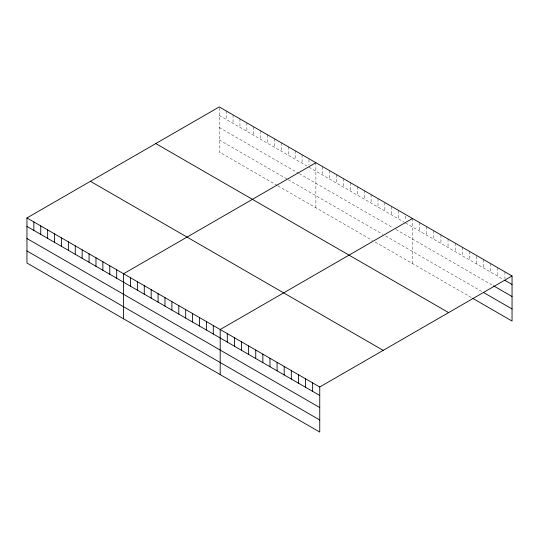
<?xml version="1.0" encoding="UTF-8"?>
<svg xmlns="http://www.w3.org/2000/svg" width="539" height="539" viewBox="0 0 539 539"><rect width="100%" height="100%" fill="white"/><g stroke="black" fill="none" stroke-linecap="round" stroke-linejoin="round"><path stroke-width="0.4" stroke-dasharray="2.69 2.02" d="M219.252 115.4L306.907 166.005M308.975 167.198L404.216 222.189M405.597 222.984L503.52 279.519M219.252 127.48L298.619 173.302M299.313 173.699L393.174 227.896M395.936 229.486L492.848 285.441M219.252 139.924L287.577 179.372M288.271 179.77L382.825 234.364M385.58 235.954L482.183 291.727M277.228 185.477L219.252 152.005L219.252 106.924M277.915 185.874L372.469 240.468M375.232 242.058L471.517 297.649M504.942 271.865L504.942 278.798M497.827 267.755L497.827 276.238M490.719 263.652L490.719 272.128M483.604 259.549L483.604 268.024M476.496 256.214L476.496 263.921M469.388 251.336L469.388 259.811M462.273 247.233L462.273 255.708M455.165 243.123L455.165 251.605M448.05 239.02L448.05 247.495M440.942 234.916L440.942 243.392M433.834 230.807L433.834 239.289M426.72 226.703L426.72 235.179M419.611 222.6L419.611 231.076M412.497 218.49L412.497 263.578M405.597 216.051L405.597 220.673M398.698 210.527L398.698 219.002M391.792 206.538L391.792 215.014M384.893 202.556L384.893 211.032M377.994 198.568L377.994 207.05M371.088 194.586L371.088 203.062M364.189 190.597L364.189 199.08M357.283 186.615L357.283 195.091M350.384 182.633L350.384 191.109M343.484 178.645L343.484 187.127M336.579 174.663L336.579 183.139M329.679 170.674L329.679 179.157M322.78 166.692L322.78 175.168M315.874 162.711L315.874 207.791M308.975 159.497L308.975 164.887M302.076 154.74L302.076 163.216M295.17 150.752L295.17 159.234M288.271 146.77L288.271 155.245M281.371 142.788L281.371 151.264M274.466 138.799L274.466 147.275M267.566 134.817L267.566 143.293M260.66 130.829L260.66 139.311M253.761 126.847L253.761 135.323M246.862 122.865L246.862 131.341M239.956 118.876L239.956 127.352M233.057 114.895L233.057 123.37M226.158 110.906L226.158 119.388"/><path stroke-width="0.81" d="M26.95 217.951L319.748 386.995L319.748 432.076L26.95 263.032L26.95 217.951L219.252 106.924L512.05 275.968L512.05 321.049L472.939 298.471M315.874 162.711L123.572 273.731L123.572 318.818M412.497 218.49L220.195 329.518L220.195 374.598M319.748 386.995L512.05 275.968M504.942 280.341L512.05 284.444M493.562 285.852L512.05 296.524M483.604 292.549L512.05 308.968M155.791 143.563L448.589 312.607M90.411 181.313L383.209 350.357M26.95 226.427L319.748 395.471M26.95 238.507L319.748 407.551M26.95 250.952L319.748 419.996M312.633 382.885L312.633 391.368M305.525 378.782L305.525 387.258M298.417 374.679L298.417 383.155M291.303 370.569L291.303 379.052M284.194 366.466L284.194 374.942M277.08 362.363L277.08 370.839M269.972 358.253L269.972 366.736M262.857 354.15L262.857 362.626M255.749 350.047L255.749 358.523M248.641 345.937L248.641 354.419M241.526 341.834L241.526 350.31M234.418 337.731L234.418 346.206M227.303 333.621L227.303 342.103M213.296 325.536L213.296 334.012M206.39 321.547L206.39 330.03M199.491 317.565L199.491 326.041M192.591 313.577L192.591 322.059M185.685 309.595L185.685 318.071M178.786 305.613L178.786 314.089M171.887 301.624L171.887 310.1M164.981 297.643L164.981 306.118M158.082 293.654L158.082 302.136M151.176 289.672L151.176 298.148M144.277 285.69L144.277 294.166M137.378 281.702L137.378 290.177M130.472 277.72L130.472 286.196M116.673 269.749L116.673 278.225M109.767 265.767L109.767 274.243M102.868 261.779L102.868 270.255M95.969 257.797L95.969 266.273M89.063 253.808L89.063 262.291M82.164 249.826L82.164 258.302M75.265 245.845L75.265 254.32M68.359 241.856L68.359 250.332M61.459 237.874L61.459 246.35M54.554 233.886L54.554 242.368M47.654 229.904L47.654 238.379M40.755 225.915L40.755 234.398M33.849 221.933L33.849 230.409"/></g></svg>
